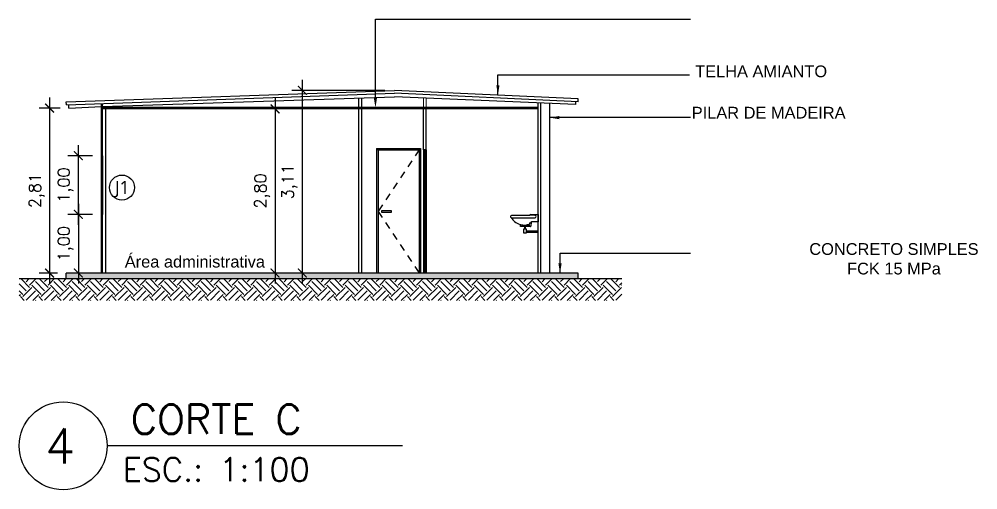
# Model space of a CAD drawing. Header units: millimetres. Extents: x 260 to 453, y 660 to 898.
# Drawn here: x 344.87 to 361.22, y 715.3 to 723.33 of the extents above; entities that cross this region are included whole.
import ezdxf
from ezdxf.enums import TextEntityAlignment as Align

# ---------------------------------------------------------------- set-up
doc = ezdxf.new("R2010")
doc.units = ezdxf.units.MM
doc.linetypes.add('HIDDEN', pattern=[0.375, 0.25, -0.125])
for name, color, linetype in [('AR_COTAS', 1, 'Continuous'), ('AR_DIVISÓRIAS', 3, 'Continuous'), ('AR_SIMBOLOS', 1, 'Continuous'), ('AR_SÍMBOLOS', 1, 'Continuous'), ('CANT-CORTE 01', 1, 'Continuous'), ('CANT-CORTE 02', 2, 'Continuous'), ('CANT-CORTE 03', 3, 'Continuous'), ('CANT-TEXTO', 2, 'Continuous'), ('texto', 2, 'Continuous'), ('VIST2', 2, 'Continuous')]:
    doc.layers.add(name, color=color, linetype=linetype)
doc.layers.add('Mesa', color=133, linetype='Continuous', lineweight=18)
doc.styles.add('arial', font='arial.ttf')
doc.styles.add('ROMANS', font='romans.shx')
doc.styles.add('TREBUCHET', font='trebuc.ttf')
doc.dimstyles.new('ESCALA 1.100', dxfattribs={"dimtxt": 0.2, "dimasz": 0.15, "dimexe": 0.18, "dimexo": 0.16, "dimgap": 0.1, "dimtad": 1, "dimzin": 4, "dimtxsty": 'ROMANS', "dimblk": 'ARCHTICK', "dimcen": 2.5, "dimdle": 0.18, "dimclrd": 256, "dimclre": 256, "dimclrt": 2, "dimazin": 0, "dimtfac": 1, "dimtix": 1, "dimtmove": 2, "dimatfit": 3, "dimldrblk": 'ARCHTICK', "dimfxl": 1, "dimtolj": 1, "dimtzin": 0, "dimlwd": -1, "dimlwe": -1, "dimarcsym": 0})

# ---------------------------------------------------------------- blocks, each defined once
blk = doc.blocks.new('_ArchTick')
at = {"color": 0, "const_width": 0.15}
blk.add_lwpolyline([(-0.5, -0.5), (0.5, 0.5)], dxfattribs=at)
blk = doc.blocks.new('*D65')
at = {"layer": 'AR_COTAS', "transparency": 16777216}
for p, q in [((345.39, 721.989), (345.39, 718.817)), ((345.568, 721.809), (345.21, 721.809)), ((345.523, 718.997), (345.21, 718.997))]:
    blk.add_line(p, q, dxfattribs=at)
at = {"layer": 'Defpoints', "color": 0, "transparency": 16777216}
for p in [(345.728, 721.809), (345.39, 718.997), (345.683, 718.997)]:
    blk.add_point(p, dxfattribs=at)
at = {"layer": 'AR_COTAS', "transparency": 16777216, "xscale": 0.15, "yscale": 0.15, "zscale": 0.15}
for p, rotation in [((345.39, 721.809), 90), ((345.39, 718.997), 270)]:
    blk.add_blockref('_ArchTick', p, dxfattribs=dict(at, rotation=rotation))
at = {"layer": 'AR_COTAS', "color": 2, "transparency": 16777216, "insert": (345.171, 720.403), "char_height": 0.2, "attachment_point": 5, "rotation": 90, "style": 'ROMANS'}
blk.add_mtext('\\A1;2,81', dxfattribs=at)
blk = doc.blocks.new('*D66')
at = {"layer": 'AR_COTAS', "transparency": 16777216}
for p, q in [((345.881, 720.177), (345.881, 718.817)), ((346.123, 719.997), (345.701, 719.997)), ((346.123, 718.997), (345.701, 718.997))]:
    blk.add_line(p, q, dxfattribs=at)
at = {"layer": 'Defpoints', "color": 0, "transparency": 16777216}
for p in [(346.283, 719.997), (345.881, 718.997), (346.283, 718.997)]:
    blk.add_point(p, dxfattribs=at)
at = {"layer": 'AR_COTAS', "transparency": 16777216, "xscale": 0.15, "yscale": 0.15, "zscale": 0.15}
for p, rotation in [((345.881, 719.997), 90), ((345.881, 718.997), 270)]:
    blk.add_blockref('_ArchTick', p, dxfattribs=dict(at, rotation=rotation))
at = {"layer": 'AR_COTAS', "color": 2, "transparency": 16777216, "insert": (345.662, 719.497), "char_height": 0.2, "attachment_point": 5, "rotation": 90, "style": 'ROMANS'}
blk.add_mtext('\\A1;1,00', dxfattribs=at)
blk = doc.blocks.new('*D67')
at = {"layer": 'AR_COTAS', "transparency": 16777216}
for p, q in [((345.881, 719.817), (345.881, 721.177)), ((346.123, 720.997), (345.701, 720.997)), ((346.123, 719.997), (345.701, 719.997))]:
    blk.add_line(p, q, dxfattribs=at)
at = {"layer": 'Defpoints', "color": 0, "transparency": 16777216}
for p in [(345.881, 720.997), (346.283, 720.997), (346.283, 719.997)]:
    blk.add_point(p, dxfattribs=at)
at = {"layer": 'AR_COTAS', "transparency": 16777216, "xscale": 0.15, "yscale": 0.15, "zscale": 0.15}
for p, rotation in [((345.881, 720.997), 90), ((345.881, 719.997), 270)]:
    blk.add_blockref('_ArchTick', p, dxfattribs=dict(at, rotation=rotation))
at = {"layer": 'AR_COTAS', "color": 2, "transparency": 16777216, "insert": (345.662, 720.497), "char_height": 0.2, "attachment_point": 5, "rotation": 90, "style": 'ROMANS'}
blk.add_mtext('\\A1;1,00', dxfattribs=at)
blk = doc.blocks.new('*D68')
at = {"layer": 'AR_COTAS', "transparency": 16777216}
for p, q in [((349.236, 721.977), (349.236, 718.817)), ((349.202, 721.797), (349.056, 721.797)), ((349.202, 718.997), (349.056, 718.997))]:
    blk.add_line(p, q, dxfattribs=at)
at = {"layer": 'Defpoints', "color": 0, "transparency": 16777216}
for p in [(349.362, 721.797), (349.236, 718.997), (349.362, 718.997)]:
    blk.add_point(p, dxfattribs=at)
at = {"layer": 'AR_COTAS', "transparency": 16777216, "xscale": 0.15, "yscale": 0.15, "zscale": 0.15}
for p, rotation in [((349.236, 721.797), 90), ((349.236, 718.997), 270)]:
    blk.add_blockref('_ArchTick', p, dxfattribs=dict(at, rotation=rotation))
at = {"layer": 'AR_COTAS', "color": 2, "transparency": 16777216, "insert": (349.017, 720.397), "char_height": 0.2, "attachment_point": 5, "rotation": 90, "style": 'ROMANS'}
blk.add_mtext('\\A1;2,80', dxfattribs=at)
blk = doc.blocks.new('*D145')
at = {"layer": 'AR_COTAS', "transparency": 16777216}
for p, q in [((349.702, 718.817), (349.702, 722.291)), ((351.11, 722.111), (349.522, 722.111)), ((350.505, 718.997), (349.522, 718.997))]:
    blk.add_line(p, q, dxfattribs=at)
at = {"layer": 'Defpoints', "color": 0, "transparency": 16777216}
for p in [(349.702, 722.111), (351.27, 722.111), (350.665, 718.997)]:
    blk.add_point(p, dxfattribs=at)
at = {"layer": 'AR_COTAS', "transparency": 16777216, "xscale": 0.15, "yscale": 0.15, "zscale": 0.15}
for p, rotation in [((349.702, 722.111), 90), ((349.702, 718.997), 270)]:
    blk.add_blockref('_ArchTick', p, dxfattribs=dict(at, rotation=rotation))
at = {"layer": 'AR_COTAS', "color": 2, "transparency": 16777216, "insert": (349.483, 720.554), "char_height": 0.2, "attachment_point": 5, "rotation": 90, "style": 'ROMANS'}
blk.add_mtext('\\A1;3,11', dxfattribs=at)

msp = doc.modelspace()

# ---------------------------------------------------------------- hatches: boundary and pattern name
at = {"layer": 'CANT-CORTE 01', "ltscale": 0.5}
h = msp.add_hatch(dxfattribs=at)
h.set_pattern_fill('EARTH', color=254, scale=0.035, angle=405, style=0)
h.set_pattern_definition([(45, (1275.40383, -638.08118), (6e-16, 0.314308964), [0.22225, -0.22225]), (45, (1275.3449, -638.02224), (6e-16, 0.314308964), [0.22225, -0.22225]), (45, (1275.28597, -637.9633), (6e-16, 0.314308964), [0.22225, -0.22225]), (135, (1275.28597, -637.92402), (-0.314308964, 6e-16), [0.22225, -0.22225]), (135, (1275.3449, -637.86509), (-0.314308964, 6e-16), [0.22225, -0.22225]), (135, (1275.40383, -637.80616), (-0.314308964, 6e-16), [0.22225, -0.22225])])
h.paths.add_polyline_path([(344.872, 718.897), (344.872, 718.53), (355.149, 718.53), (355.149, 718.897)])
at = {"layer": 'CANT-CORTE 03'}
msp.add_hatch(color=256, dxfattribs=at).paths.add_polyline_path([(345.675, 718.997), (345.675, 718.897), (354.404, 718.897), (354.404, 718.997)])

# ---------------------------------------------------------------- linework, layer by layer
at = {"color": 2}
msp.add_line((351.765, 721.097), (351.765, 718.997), dxfattribs=at)
at = {"layer": 'AR_COTAS'}
for p, q in [((345.721, 721.809), (346.275, 721.836)), ((346.35, 721.817), (346.35, 721.84)), ((354.096, 718.997), (354.096, 719.334)), ((354.096, 719.334), (356.319, 719.334))]:
    msp.add_line(p, q, dxfattribs=at)
at = {"layer": 'AR_DIVISÓRIAS', "ltscale": 0.5}
for p, q in [((345.675, 721.917), (351.27, 722.111)), ((345.678, 721.867), (351.27, 722.061)), ((354.405, 721.967), (351.27, 722.111)), ((354.403, 721.917), (351.27, 722.061)), ((345.678, 721.867), (345.675, 721.917)), ((346.275, 720.997), (346.275, 721.888)), ((346.29, 720.997), (346.29, 721.89)), ((350.665, 721.817), (350.665, 721.981)), ((350.715, 721.817), (350.715, 721.983)), ((353.724, 718.997), (353.724, 721.896)), ((353.771, 718.997), (353.771, 721.894)), ((354.403, 721.917), (354.405, 721.967)), ((350.665, 718.997), (350.665, 721.797)), ((350.715, 718.997), (350.715, 721.797)), ((351.765, 721.097), (351.765, 721.797)), ((351.815, 721.097), (351.815, 721.797)), ((351.815, 721.097), (351.765, 721.097)), ((346.29, 720.997), (346.275, 720.997)), ((346.275, 718.997), (346.275, 719.997)), ((346.29, 719.997), (346.275, 719.997)), ((346.275, 718.997), (346.275, 719.997)), ((346.29, 718.997), (346.29, 719.997)), ((346.29, 718.997), (346.29, 719.997))]:
    msp.add_line(p, q, dxfattribs=at)
at = {"layer": 'AR_SIMBOLOS'}
msp.add_circle((346.625, 720.455), 0.213, dxfattribs=at)
at = {"layer": 'AR_SÍMBOLOS'}
for points in [[(350.948, 721.924), (350.948, 723.325), (356.319, 723.325)], [(353.037, 722.03), (353.036, 722.378), (356.302, 722.378)], [(356.319, 721.647), (353.92, 721.647)]]:
    msp.add_lwpolyline(points, dxfattribs=at)
at = {"layer": 'AR_SÍMBOLOS', "color": 2}
msp.add_lwpolyline([(346.372, 716.057), (351.412, 716.057)], dxfattribs=at)
msp.add_circle((345.622, 716.051), 0.75, dxfattribs=at)
at = {"layer": 'AR_SÍMBOLOS'}
for points in [[(353.063, 722.196), (353.01, 722.196), (353.037, 722.03)], [(350.975, 721.983), (350.92, 721.983), (350.948, 721.817)], [(354.086, 721.675), (354.086, 721.619), (353.92, 721.647)], [(354.124, 719.163), (354.068, 719.163), (354.096, 718.997)]]:
    msp.add_solid(points, dxfattribs=at)
at = {"layer": 'CANT-CORTE 01', "ltscale": 0.5}
for p, q in [((345.721, 721.809), (345.718, 721.869)), ((346.29, 721.837), (351.27, 722.001)), ((354.365, 721.873), (351.27, 722.001)), ((353.92, 718.997), (353.92, 721.889)), ((354.365, 721.873), (354.368, 721.919)), ((346.275, 721.836), (346.275, 721.836)), ((346.35, 718.997), (346.35, 721.797)), ((350.968, 721.122), (351.718, 721.122)), ((350.968, 721.122), (350.968, 718.997)), ((350.968, 721.122), (350.993, 721.097)), ((350.993, 721.097), (351.693, 721.097)), ((350.993, 721.097), (350.993, 718.997)), ((351.718, 721.122), (351.693, 721.097)), ((351.693, 721.097), (351.693, 718.997)), ((351.718, 721.122), (351.718, 718.997)), ((351.79, 721.097), (351.79, 718.997)), ((351.815, 721.097), (351.815, 718.997)), ((346.275, 719.997), (346.275, 720.997)), ((346.29, 720.997), (346.29, 719.997))]:
    msp.add_line(p, q, dxfattribs=at)
at = {"layer": 'CANT-CORTE 01', "color": 252, "linetype": 'HIDDEN', "ltscale": 0.5}
for p, q in [((351.693, 721.097), (350.993, 720.047)), ((350.993, 720.047), (351.693, 718.997))]:
    msp.add_line(p, q, dxfattribs=at)
at = {"layer": 'CANT-CORTE 01', "color": 252, "ltscale": 0.5}
for p, q in [((353.268, 719.981), (353.469, 719.981)), ((353.469, 719.981), (353.579, 719.981)), ((353.593, 719.997), (353.724, 719.997)), ((353.724, 719.997), (353.724, 719.869)), ((353.423, 719.788), (353.419, 719.818)), ((353.574, 719.788), (353.423, 719.788)), ((353.592, 719.789), (353.574, 719.788)), ((353.605, 719.867), (353.597, 719.794)), ((353.724, 719.869), (353.615, 719.869)), ((353.519, 719.714), (353.724, 719.714)), ((353.519, 719.695), (353.724, 719.695))]:
    msp.add_line(p, q, dxfattribs=at)
at = {"layer": 'CANT-CORTE 01', "ltscale": 0.5}
msp.add_lwpolyline([(351.224, 720.056), (351.05, 720.056), (351.05, 720.032), (351.224, 720.032)], close=True, dxfattribs=at)
at = {"layer": 'CANT-CORTE 01', "color": 252, "ltscale": 0.5}
for points in [[(353.26, 719.942, 0.072582), (353.266, 719.94, 0.04166), (353.268, 719.94), (353.469, 719.94), (353.669, 719.94, 0.04166), (353.672, 719.94, 0.823238), (353.672, 719.98, 0.046367), (353.669, 719.981), (353.579, 719.981)], [(353.534, 719.816, -0.157286), (353.501, 719.809, -0.037649), (353.426, 719.816, -0.039202)], [(353.574, 719.788), (353.574, 719.812, 0.360993), (353.57, 719.816), (353.534, 719.816, 0.220209), (353.592, 719.857)]]:
    msp.add_lwpolyline(points, format="xyb", dxfattribs=at)
msp.add_lwpolyline([(353.478, 719.748), (353.519, 719.748), (353.519, 719.68, -0.414214), (353.514, 719.674), (353.483, 719.674, -0.414214), (353.478, 719.68)], format="xyb", close=True, dxfattribs=at)
msp.add_lwpolyline([(353.489, 719.748), (353.508, 719.748), (353.508, 719.788), (353.489, 719.788)], close=True, dxfattribs=at)
for centre, radius, start, end in [((353.27, 719.96), 0.0205, 100.6711, 241.9158), ((353.246, 719.918), 0.0285, 42.2096, 58.9331), ((353.268, 719.969), 0.012, 89.1599, 99.7788), ((353.533, 720.113), 0.319, 213.465, 227.6576), ((353.594, 719.982), 0.0151, 99.1095, 184.4164), ((353.593, 719.988), 0.00853, 89.5233, 99.8994), ((353.51, 720.103), 0.296, 229.6135, 251.1568), ((353.411, 719.813), 0.0105, 33.3937, 69.2867), ((353.424, 719.822), 0.00556, 218.7058, 261.8045), ((353.51, 720.306), 0.498, 259.9107, 260.2661), ((353.615, 719.843), 0.0268, 140.3006, 149.5065), ((353.591, 719.794), 0.00573, 276.6138, 358.8388), ((353.601, 719.857), 0.00667, 120.5808, 148.8163), ((353.617, 719.839), 0.0304, 112.9182, 130.0402), ((353.617, 719.839), 0.0304, 101.2203, 112.9182), ((353.614, 719.843), 0.0258, 87.613, 97.6751)]:
    msp.add_arc(centre, radius, start, end, dxfattribs=at)
at = {"layer": 'CANT-CORTE 02', "color": 2, "ltscale": 0.5}
msp.add_line((346.29, 721.817), (346.29, 721.797), dxfattribs=at)
at = {"layer": 'CANT-CORTE 03'}
for p, q in [((345.675, 718.897), (345.675, 718.997)), ((354.405, 718.997), (345.675, 718.997)), ((354.405, 718.897), (354.405, 718.997)), ((345.675, 718.897), (344.872, 718.897)), ((355.149, 718.897), (345.675, 718.897))]:
    msp.add_line(p, q, dxfattribs=at)
at = {"layer": 'Mesa', "color": 3, "lineweight": 13}
for p, q in [((351.765, 721.817), (351.765, 721.981)), ((351.815, 721.817), (351.815, 721.979))]:
    msp.add_line(p, q, dxfattribs=at)
at = {"layer": 'VIST2', "ltscale": 0.001}
for p, q in [((353.724, 721.817), (346.29, 721.817)), ((353.724, 721.797), (346.29, 721.797))]:
    msp.add_line(p, q, dxfattribs=at)

# ---------------------------------------------------------------- texts
at = {"layer": 'AR_SÍMBOLOS', "color": 4, "attachment_point": 5}
for s, insert, char_height, width in [('{\\Fromans|c0;CORTE C}', (348.233, 716.503), 0.5, 15.49772), ('{\\Fromans|c0;4}', (345.569, 716.048), 0.6, 1.44625)]:
    msp.add_mtext(s, dxfattribs=dict(at, insert=insert, char_height=char_height, width=width))
at = {"layer": 'AR_SÍMBOLOS', "color": 2, "insert": (346.638, 715.846), "char_height": 0.4, "width": 4.97397, "attachment_point": 1}
msp.add_mtext('{\\Fromans|c0;ESC.: 1:100}', dxfattribs=at)
at = {"layer": 'CANT-TEXTO', "style": 'TREBUCHET'}
msp.add_text('J1', height=0.225, dxfattribs=at).set_placement((346.629, 720.344), align=Align.CENTER)
at = {"layer": 'texto', "ltscale": 0.5, "char_height": 0.2, "attachment_point": 8, "style": 'arial'}
for s, insert, width in [('{\\fArial|b0|i0|c238|p34;TELHA} AMIANTO', (357.526, 722.333), 4.38193), ('PILAR DE MADEIRA', (357.654, 721.631), 3.2772), ('CONCRETO SIMPLES\\PFCK 15 MPa', (359.791, 718.97), 6.87788), ('Área administrativa', (347.868, 719.088), 7.33006)]:
    msp.add_mtext(s, dxfattribs=dict(at, insert=insert, width=width))

# ---------------------------------------------------------------- dimensions: what is measured, and where the dimension line sits
at = {"layer": 'AR_COTAS'}
for base, p1, p2, picture, middle in [((349.702, 722.111), (350.665, 718.997), (351.27, 722.111), '*D145', (349.483, 720.554)), ((345.39, 718.997), (345.728, 721.809), (345.683, 718.997), '*D65', (345.171, 720.403)), ((349.236, 718.997), (349.362, 721.797), (349.362, 718.997), '*D68', (349.017, 720.397)), ((345.881, 720.997), (346.283, 719.997), (346.283, 720.997), '*D67', (345.662, 720.497)), ((345.881, 718.997), (346.283, 719.997), (346.283, 718.997), '*D66', (345.662, 719.497))]:
    dim = msp.add_linear_dim(base=base, p1=p1, p2=p2, angle=90, dimstyle='ESCALA 1.100', dxfattribs=at)
    dim.commit()
    dim.dimension.update_dxf_attribs({"geometry": picture, "text_midpoint": middle})

doc.saveas('drawing.dxf')
